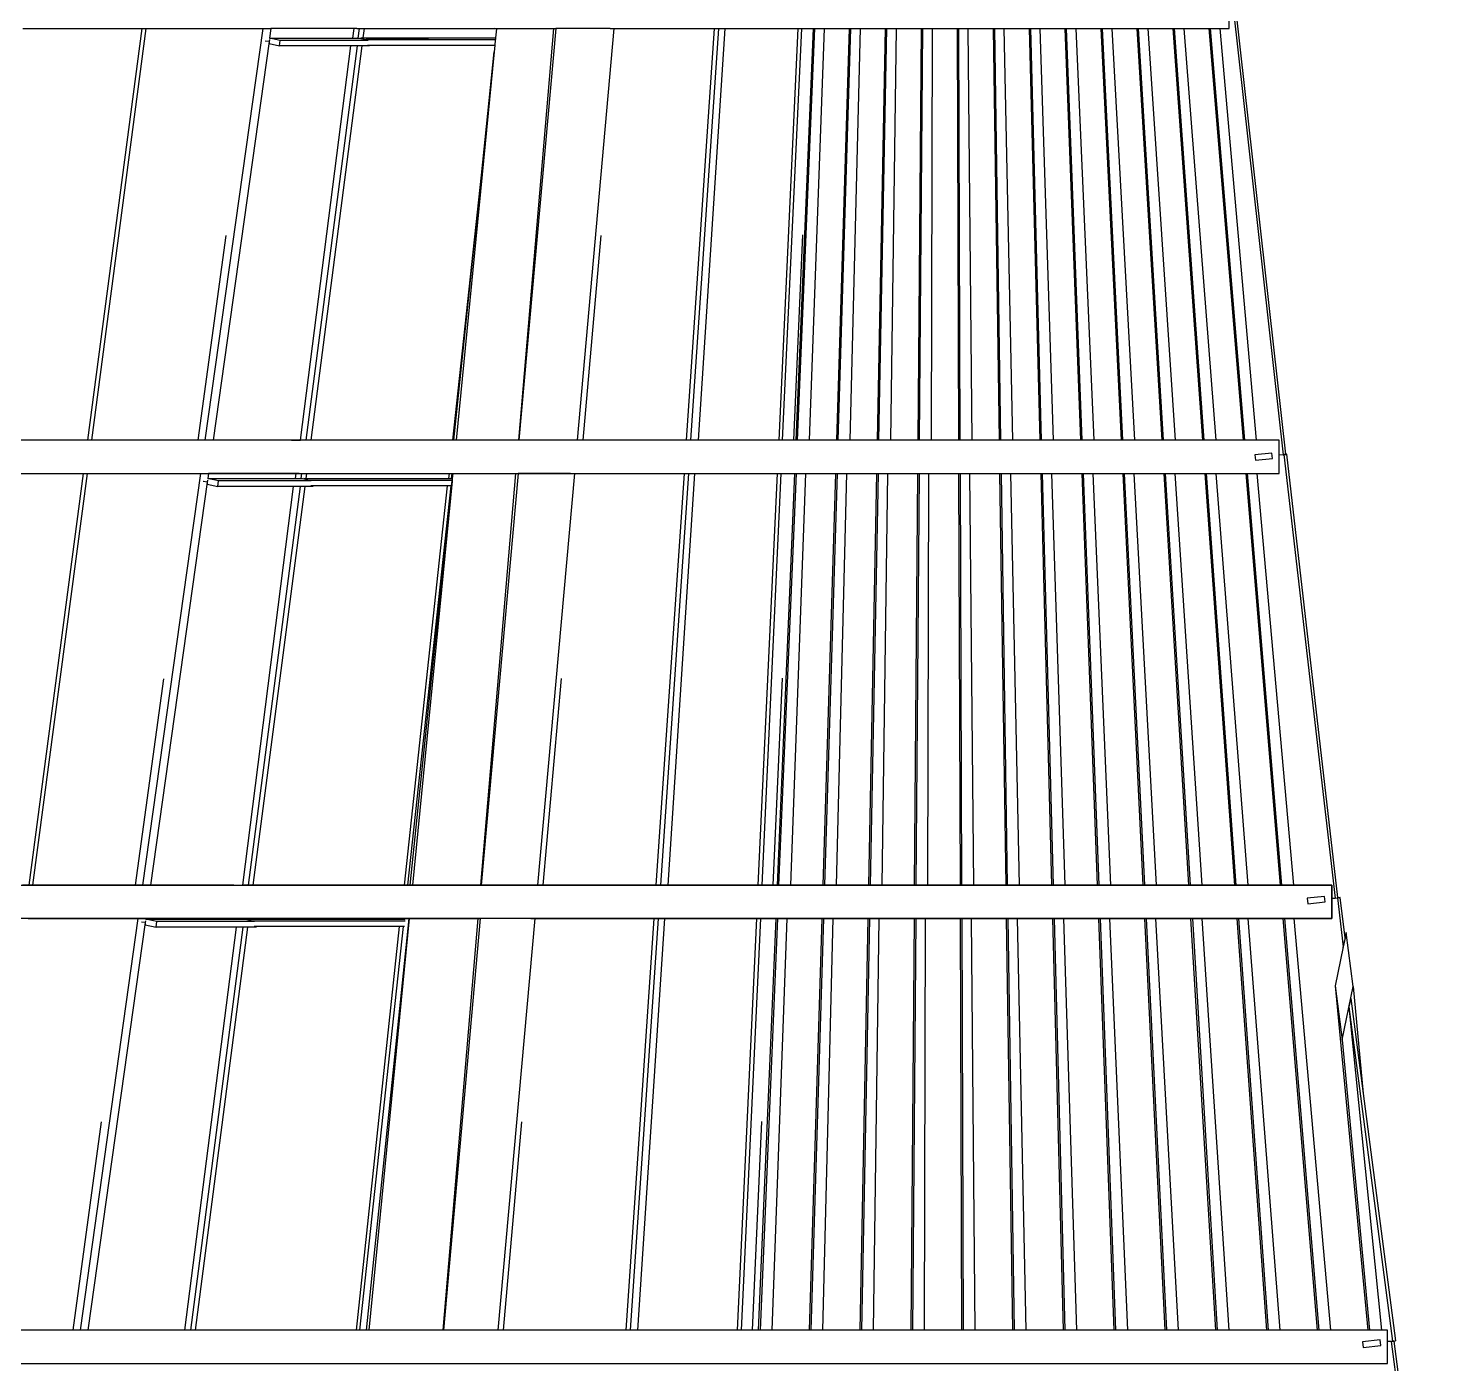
# Model space of a CAD drawing. Header units: millimetres. Extents: x 90964 to 877642, y 656808 to 1438307.
# Drawn here: x 854512 to 867325, y 1229727 to 1241727 of the extents above; entities that cross this region are included whole.
import ezdxf

# ---------------------------------------------------------------- set-up
doc = ezdxf.new("R2010")
doc.units = ezdxf.units.MM
doc.header["$LTSCALE"] = 300
doc.layers.add('ProfileEdges', color=7, linetype='Continuous')
doc.layers.add('SectionCutEdges', color=7, linetype='Continuous')

msp = doc.modelspace()

# ---------------------------------------------------------------- linework, layer by layer
at = {"color": 251}
for p, q in [((855531.9, 1241726.5), (855041.5, 1238026.5)), ((855567.8, 1241726.5), (855077.5, 1238026.5)), ((856099.5, 1238026.5), (856620.8, 1241726.5)), ((856774.5, 1241619.9), (856679.2, 1241640.3)), ((856692.2, 1241726.5), (856680.1, 1241640.4)), ((856680.1, 1241640.4), (856680.1, 1241640.3)), ((856680.1, 1241640.4), (857428.7, 1241640.4)), ((857428.7, 1241640.4), (857439.7, 1241726.5)), ((857428.7, 1241640.4), (857473.8, 1241640.4)), ((857485, 1241726.5), (857473.8, 1241640.4)), ((857473.8, 1241640.4), (857487.9, 1241640.4)), ((857487.9, 1241640.4), (857501.2, 1241637.5)), ((857501.3, 1241641.9), (857501.2, 1241637.5)), ((857501.2, 1241637.5), (857517.1, 1241634.1)), ((857501.3, 1241641.9), (857518.1, 1241641.9)), ((857518.1, 1241641.9), (857517.1, 1241634.1)), ((857517.1, 1241634.1), (857541.6, 1241628.9)), ((857529.1, 1241726.5), (857518.1, 1241641.9)), ((857518.1, 1241641.9), (858711.1, 1241641.9)), ((858698.7, 1241726), (858698.8, 1241726.5)), ((858719.1, 1241723.8), (858698.7, 1241726)), ((858711.1, 1241641.9), (858709.6, 1241627.3)), ((858719.1, 1241723.8), (858711.1, 1241641.9)), ((858719.4, 1241726.5), (858719.1, 1241723.8)), ((858919.8, 1238026.5), (859234.4, 1241726.5)), ((859254.6, 1241726.5), (858921.7, 1238026.5)), ((859776.5, 1241726.5), (859444.8, 1238026.5)), ((860677.9, 1241726.5), (860425.7, 1238026.5)), ((860716.4, 1241726.5), (860464.2, 1238026.5)), ((860773.1, 1241726.5), (860534.2, 1238026.5)), ((861260.3, 1238026.5), (861432.8, 1241726.5)), ((861461.4, 1241726.5), (861288.9, 1238026.5)), ((861568.4, 1241726.5), (861412.1, 1238026.5)), ((861580.6, 1241726.5), (861424.4, 1238026.5)), ((861666.3, 1241726.5), (861531.4, 1238026.5)), ((861891.7, 1241726.5), (861777.7, 1238026.5)), ((861903.9, 1241726.5), (861789.9, 1238026.5)), ((861989.6, 1241726.5), (861896.9, 1238026.5)), ((862215, 1241726.5), (862143.2, 1238026.5)), ((862227.3, 1241726.5), (862155.5, 1238026.5)), ((862312.8, 1241726.5), (862262.4, 1238026.5)), ((862538.3, 1241726.5), (862508.8, 1238026.5)), ((862550.6, 1241726.5), (862521, 1238026.5)), ((862636.1, 1241726.5), (862627.9, 1238026.5)), ((862861.6, 1241726.5), (862874.3, 1238026.5)), ((862873.9, 1241726.5), (862886.6, 1238026.5)), ((862959.4, 1241726.5), (862993.5, 1238026.5)), ((863184.9, 1241726.5), (863239.8, 1238026.5)), ((863197.2, 1241726.5), (863252.1, 1238026.5)), ((863282.7, 1241726.5), (863359, 1238026.5)), ((863508.2, 1241726.5), (863605.3, 1238026.5)), ((863520.4, 1241726.5), (863617.6, 1238026.5)), ((863606, 1241726.5), (863724.5, 1238026.5)), ((863831.4, 1241726.5), (863970.8, 1238026.5)), ((863843.7, 1241726.5), (863983.1, 1238026.5)), ((863929.4, 1241726.5), (864090.1, 1238026.5)), ((864154.7, 1241726.5), (864336.3, 1238026.5)), ((864167, 1241726.5), (864348.6, 1238026.5)), ((864252.7, 1241726.5), (864455.6, 1238026.5)), ((864477.9, 1241726.5), (864701.8, 1238026.5)), ((864490.2, 1241726.5), (864714.1, 1238026.5)), ((864576, 1241726.5), (864821.1, 1238026.5)), ((864801.2, 1241726.5), (865067.3, 1238026.5)), ((864813.5, 1241726.5), (865079.5, 1238026.5)), ((864899.3, 1241726.5), (865186.7, 1238026.5)), ((865124.4, 1241726.5), (865432.7, 1238026.5)), ((865136.7, 1241726.5), (865445, 1238026.5)), ((865222.7, 1241726.5), (865552.2, 1238026.5)), ((856676.2, 1241608.4), (856171.6, 1238026.5)), ((856639.9, 1241616.6), (856676.2, 1241612.7)), ((856676.2, 1241608.4), (856674.7, 1241590.8)), ((856674.7, 1241590.8), (856770.1, 1241570.4)), ((856677.3, 1241620.9), (856676.2, 1241612.8)), ((856676.2, 1241612.8), (856676.6, 1241612.7)), ((856676.6, 1241612.7), (856676.2, 1241612.8)), ((856676.2, 1241612.8), (856676.2, 1241612.8)), ((856676.2, 1241612.8), (856676.2, 1241612.7)), ((856676.6, 1241612.7), (856676.2, 1241608.4)), ((856677.3, 1241620.9), (856676.6, 1241612.7)), ((856678.2, 1241627), (856677.3, 1241620.9)), ((856770.1, 1241570.4), (856774.5, 1241619.9)), ((857410.2, 1241570.4), (856770.1, 1241570.4)), ((857564.8, 1241619.9), (856774.5, 1241619.9)), ((856957.8, 1238026.5), (857410.2, 1241570.4)), ((857466.7, 1241570.4), (857005.9, 1238026.5)), ((857510.1, 1241570.4), (857049.3, 1238026.5)), ((857466.7, 1241570.4), (857410.2, 1241570.4)), ((857510.1, 1241570.4), (857466.7, 1241570.4)), ((857578.9, 1241570.4), (857510.1, 1241570.4)), ((857539.6, 1241621.4), (857539.7, 1241624.3)), ((857562.9, 1241624.3), (857539.7, 1241624.3)), ((857541.6, 1241628.9), (858085.8, 1241628.1)), ((857541.6, 1241628.9), (857548.2, 1241627.5)), ((858085.8, 1241628.1), (857548.2, 1241627.5)), ((857548.2, 1241627.5), (857562.9, 1241624.3)), ((857579.3, 1241574.7), (857560.3, 1241574.7)), ((858709.4, 1241624.3), (857562.9, 1241624.3)), ((857579.3, 1241574.7), (857578.9, 1241570.4)), ((858704.5, 1241574.7), (857579.3, 1241574.7)), ((858108.4, 1241628.2), (858085.8, 1241628.1)), ((858108.4, 1241628.2), (858709.6, 1241627.3)), ((858698.9, 1241517.4), (858356.4, 1238026.5)), ((858583.9, 1240408.1), (858698.9, 1241517.4)), ((858704.5, 1241574.7), (858698.9, 1241517.4)), ((858709.4, 1241624.3), (858704.5, 1241574.7)), ((858709.6, 1241627.3), (858709.4, 1241624.3)), ((858328.3, 1238026.5), (858583.9, 1240408.1)), ((858337.2, 1238026.5), (858583.9, 1240408.1)), ((856037.7, 1238026.5), (856289.2, 1239864.5)), ((859658.3, 1239866.7), (859496.7, 1238026.5)), ((861471.9, 1239872.4), (861390, 1238026.5)), ((865756.2, 1237896), (865792.3, 1237895.7)), ((865817.7, 1237899.4), (865826.8, 1237899.5)), ((855004, 1237726.5), (854513.7, 1234026.5)), ((855038.8, 1237726.5), (854548.5, 1234026.5)), ((855538.8, 1234026.5), (856060, 1237726.5)), ((856120.8, 1237665.7), (856119.9, 1237659.9)), ((856220, 1237659.7), (856122, 1237680.3)), ((856129.3, 1237726.5), (856122.8, 1237680.3)), ((856122.8, 1237680.3), (856122.8, 1237680.3)), ((856122.8, 1237680.3), (856913.6, 1237680.3)), ((856913.6, 1237680.3), (856919.5, 1237726.5)), ((856913.6, 1237680.3), (856960.9, 1237680.3)), ((856966.9, 1237726.5), (856960.9, 1237680.3)), ((856960.9, 1237680.3), (856974.9, 1237680.3)), ((856974.9, 1237680.3), (856987.9, 1237677.6)), ((856988.1, 1237681.8), (856987.9, 1237677.6)), ((856987.9, 1237677.6), (857003.5, 1237674.3)), ((856988.1, 1237681.8), (857004.5, 1237681.8)), ((857003.6, 1237675.2), (856988.1, 1237681.8)), ((857003.6, 1237675.2), (857003.5, 1237674.3)), ((857003.5, 1237674.3), (857007.6, 1237673.4)), ((857007.6, 1237673.4), (857003.6, 1237675.2)), ((857010.3, 1237726.5), (857004.5, 1237681.8)), ((857004.5, 1237681.8), (858291.3, 1237681.8)), ((857030, 1237663.9), (857007.6, 1237673.4)), ((857029.9, 1237661.2), (857030, 1237663.9)), ((858320.6, 1237663.9), (857030, 1237663.9)), ((858291.3, 1237681.8), (858296.1, 1237726.5)), ((858291.3, 1237681.8), (858316.2, 1237681.8)), ((858316.2, 1237681.8), (858316.7, 1237681.5)), ((858316.7, 1237681.5), (858321.6, 1237726.5)), ((858316.7, 1237681.5), (858322.1, 1237679.3)), ((858320.6, 1237663.9), (858319.9, 1237657.2)), ((858322.1, 1237679.3), (858320.6, 1237663.9)), ((858326.7, 1237726.5), (858322.1, 1237679.3)), ((858580.3, 1234026.5), (858894.7, 1237726.5)), ((858914.5, 1237726.5), (858582.2, 1234026.5)), ((859420, 1237726.5), (859088.4, 1234026.5)), ((860406.2, 1237726.5), (860154, 1234026.5)), ((860445.4, 1237726.5), (860193.2, 1234026.5)), ((860501.2, 1237726.5), (860261.3, 1234026.5)), ((861073.9, 1234026.5), (861246.4, 1237726.5)), ((861277, 1237726.5), (861104.5, 1234026.5)), ((861399.3, 1237726.5), (861243.1, 1234026.5)), ((861413.1, 1237726.5), (861256.9, 1234026.5)), ((861498.1, 1237726.5), (861363, 1234026.5)), ((861768.3, 1237726.5), (861654.3, 1234026.5)), ((861782.1, 1237726.5), (861668.1, 1234026.5)), ((861867, 1237726.5), (861774.2, 1234026.5)), ((862137.3, 1237726.5), (862065.5, 1234026.5)), ((862151, 1237726.5), (862079.3, 1234026.5)), ((862236, 1237726.5), (862185.4, 1234026.5)), ((862506.2, 1237726.5), (862476.7, 1234026.5)), ((862520, 1237726.5), (862490.5, 1234026.5)), ((862604.9, 1237726.5), (862596.6, 1234026.5)), ((862875.2, 1237726.5), (862887.9, 1234026.5)), ((862889, 1237726.5), (862901.7, 1234026.5)), ((862973.9, 1237726.5), (863007.8, 1234026.5)), ((863244.1, 1237726.5), (863299.1, 1234026.5)), ((863257.9, 1237726.5), (863312.8, 1234026.5)), ((863342.9, 1237726.5), (863418.9, 1234026.5)), ((863613.1, 1237726.5), (863710.2, 1234026.5)), ((863626.8, 1237726.5), (863724, 1234026.5)), ((863711.8, 1237726.5), (863830.1, 1234026.5)), ((863982, 1237726.5), (864121.4, 1234026.5)), ((863995.8, 1237726.5), (864135.2, 1234026.5)), ((864080.8, 1237726.5), (864241.3, 1234026.5)), ((864350.9, 1237726.5), (864532.5, 1234026.5)), ((864364.7, 1237726.5), (864546.3, 1234026.5)), ((864449.8, 1237726.5), (864652.5, 1234026.5)), ((864719.8, 1237726.5), (864943.7, 1234026.5)), ((864733.6, 1237726.5), (864957.4, 1234026.5)), ((864818.7, 1237726.5), (865063.7, 1234026.5)), ((865088.7, 1237726.5), (865354.8, 1234026.5)), ((865102.5, 1237726.5), (865368.6, 1234026.5)), ((865187.7, 1237726.5), (865474.9, 1234026.5)), ((865457.6, 1237726.5), (865765.9, 1234026.5)), ((865471.4, 1237726.5), (865779.7, 1234026.5)), ((865556.7, 1237726.5), (865886.1, 1234026.5)), ((856119, 1237649.3), (855608.6, 1234026.5)), ((856083.6, 1237656.5), (856084.2, 1237656.4)), ((856084.2, 1237656.4), (856118.9, 1237652.8)), ((856119, 1237649.3), (856117.3, 1237630.8)), ((856117.3, 1237630.8), (856215.5, 1237610.2)), ((856119, 1237652.8), (856118.9, 1237652.8)), ((856119.9, 1237659.9), (856119, 1237652.9)), ((856119, 1237652.9), (856119.3, 1237652.8)), ((856119, 1237652.9), (856119, 1237652.8)), ((856119.3, 1237652.8), (856119, 1237652.8)), ((856119.3, 1237652.8), (856119, 1237649.3)), ((856119.9, 1237659.9), (856119.3, 1237652.8)), ((856215.5, 1237610.2), (856220, 1237659.7)), ((856895.4, 1237610.2), (856215.5, 1237610.2)), ((857054.9, 1237659.7), (856220, 1237659.7)), ((856437.6, 1234026.5), (856895.4, 1237610.2)), ((856953.4, 1237610.2), (856487.5, 1234026.5)), ((856996.3, 1237610.2), (856530.3, 1234026.5)), ((856953.4, 1237610.2), (856895.4, 1237610.2)), ((856996.3, 1237610.2), (856953.4, 1237610.2)), ((857068.5, 1237610.2), (856996.3, 1237610.2)), ((857068.9, 1237614.3), (857050.3, 1237614.3)), ((857068.9, 1237614.3), (857068.5, 1237610.2)), ((858279, 1237614.3), (857068.9, 1237614.3)), ((857894, 1234026.5), (858279, 1237614.3)), ((857922, 1234026.5), (858311.4, 1237614.3)), ((857944.6, 1234026.5), (858315.5, 1237614.3)), ((858319.9, 1237657.2), (857963.6, 1234026.5)), ((858311.4, 1237614.3), (858279, 1237614.3)), ((858315.5, 1237614.3), (858311.4, 1237614.3)), ((858315.5, 1237614.3), (858319.9, 1237657.2)), ((855475, 1234026.5), (855728.7, 1235882.1)), ((859301.3, 1235883.3), (859137.8, 1234026.5)), ((861287.5, 1235886.9), (861204.8, 1234026.5)), ((866230.9, 1233910), (866259.8, 1233909.8)), ((866285.3, 1233914.9), (866307.6, 1233915.1)), ((854978, 1230026.5), (855499.3, 1233726.5)), ((855561.6, 1233690), (855045.5, 1230026.5)), ((855527.2, 1233696.4), (855527.7, 1233696.4)), ((855527.7, 1233696.4), (855561.6, 1233692.9)), ((855561.6, 1233690), (855559.8, 1233670.8)), ((855562.5, 1233699.1), (855561.6, 1233693)), ((855561.6, 1233693), (855561.9, 1233692.9)), ((855561.6, 1233693), (855561.6, 1233692.9)), ((855561.9, 1233692.9), (855561.6, 1233692.9)), ((855561.6, 1233692.9), (855561.6, 1233692.9)), ((855561.9, 1233692.9), (855561.6, 1233690)), ((855562.5, 1233699.1), (855561.9, 1233692.9)), ((855563.3, 1233704.7), (855562.5, 1233699.1)), ((855665, 1233699.5), (855564.6, 1233720.3)), ((855566.3, 1233726.5), (855565.5, 1233720.3)), ((855565.5, 1233720.3), (856398.4, 1233720.3)), ((855660.3, 1233650), (855665, 1233699.5)), ((856544.3, 1233699.5), (855665, 1233699.5)), ((856398.4, 1233720.3), (856399.2, 1233726.5)), ((856398.4, 1233720.3), (856447.6, 1233720.3)), ((856448.5, 1233726.5), (856447.6, 1233720.3)), ((856447.6, 1233720.3), (856461.6, 1233720.3)), ((856461.6, 1233720.3), (856474.5, 1233717.6)), ((856474.6, 1233721.7), (856474.5, 1233717.6)), ((856474.5, 1233717.6), (856489.8, 1233714.5)), ((856474.6, 1233721.7), (856490.7, 1233721.7)), ((856489.9, 1233715.6), (856474.6, 1233721.7)), ((856489.9, 1233715.6), (856489.8, 1233714.5)), ((856489.8, 1233714.5), (856495.5, 1233713.3)), ((856495.5, 1233713.3), (856489.9, 1233715.6)), ((856491.3, 1233726.5), (856490.7, 1233721.7)), ((856490.7, 1233721.7), (857861.3, 1233721.7)), ((856519.6, 1233703.6), (856495.5, 1233713.3)), ((856519.6, 1233701), (856519.6, 1233703.6)), ((857898.5, 1233703.6), (856519.6, 1233703.6)), ((857551.9, 1230026.5), (857933.7, 1233726.5)), ((857934, 1233726.5), (857570.9, 1230026.5)), ((857861.3, 1233721.7), (857861.8, 1233726.5)), ((857861.3, 1233721.7), (857888.3, 1233721.7)), ((857888.3, 1233721.7), (857888.9, 1233721.5)), ((857888.9, 1233721.5), (857889.4, 1233726.5)), ((857888.9, 1233721.5), (857896, 1233718.6)), ((857896, 1233718.6), (857896.8, 1233718.3)), ((858240.7, 1230026.5), (858555.1, 1233726.5)), ((858574.5, 1233726.5), (858242.7, 1230026.5)), ((859063.3, 1233726.5), (858731.6, 1230026.5)), ((860134.4, 1233726.5), (859882.2, 1230026.5)), ((860174.2, 1233726.5), (859922, 1230026.5)), ((860229.2, 1233726.5), (859988.3, 1230026.5)), ((860887.6, 1230026.5), (861060, 1233726.5)), ((861092.7, 1233726.5), (860920.2, 1230026.5)), ((861230.3, 1233726.5), (861074.1, 1230026.5)), ((861245.6, 1233726.5), (861089.4, 1230026.5)), ((861329.9, 1233726.5), (861194.7, 1230026.5)), ((861645, 1233726.5), (861531, 1230026.5)), ((861660.3, 1233726.5), (861546.3, 1230026.5)), ((861744.5, 1233726.5), (861651.5, 1230026.5)), ((862059.6, 1233726.5), (861987.8, 1230026.5)), ((862074.9, 1233726.5), (862003.1, 1230026.5)), ((862159.1, 1233726.5), (862108.3, 1230026.5)), ((862474.2, 1233726.5), (862444.7, 1230026.5)), ((862489.5, 1233726.5), (862460, 1230026.5)), ((862573.7, 1233726.5), (862565.2, 1230026.5)), ((862888.8, 1233726.5), (862901.5, 1230026.5)), ((862904.1, 1233726.5), (862916.8, 1230026.5)), ((862988.3, 1233726.5), (863022, 1230026.5)), ((863303.4, 1233726.5), (863358.4, 1230026.5)), ((863318.7, 1233726.5), (863373.7, 1230026.5)), ((863403, 1233726.5), (863478.8, 1230026.5)), ((863718, 1233726.5), (863815.2, 1230026.5)), ((863733.3, 1233726.5), (863830.5, 1230026.5)), ((863817.6, 1233726.5), (863935.7, 1230026.5)), ((864132.6, 1233726.5), (864272, 1230026.5)), ((864147.9, 1233726.5), (864287.3, 1230026.5)), ((864232.2, 1233726.5), (864392.5, 1230026.5)), ((864547.2, 1233726.5), (864728.8, 1230026.5)), ((864562.5, 1233726.5), (864744.1, 1230026.5)), ((864646.8, 1233726.5), (864849.4, 1230026.5)), ((864961.7, 1233726.5), (865185.6, 1230026.5)), ((864977, 1233726.5), (865200.9, 1230026.5)), ((865061.5, 1233726.5), (865306.3, 1230026.5)), ((865376.3, 1233726.5), (865642.4, 1230026.5)), ((865391.6, 1233726.5), (865657.7, 1230026.5)), ((865476.1, 1233726.5), (865763.1, 1230026.5)), ((865790.8, 1233726.5), (866099.2, 1230026.5)), ((865806.1, 1233726.5), (866114.4, 1230026.5)), ((865890.8, 1233726.5), (866219.9, 1230026.5)), ((855559.8, 1233670.8), (855660.3, 1233650)), ((856380.7, 1233650), (855660.3, 1233650)), ((855917.4, 1230026.5), (856380.7, 1233650)), ((856440, 1233650), (855968.8, 1230026.5)), ((856482.3, 1233650), (856011.2, 1230026.5)), ((856440, 1233650), (856380.7, 1233650)), ((856482.3, 1233650), (856440, 1233650)), ((856557.5, 1233650), (856482.3, 1233650)), ((856557.8, 1233653.9), (856539.6, 1233653.9)), ((856557.8, 1233653.9), (856557.5, 1233650)), ((857849, 1233653.9), (856557.8, 1233653.9)), ((857459.7, 1230026.5), (857849, 1233653.9)), ((857489.6, 1230026.5), (857883.3, 1233653.9)), ((857883.3, 1233653.9), (857849, 1233653.9)), ((857889.3, 1233653.9), (857883.3, 1233653.9)), ((857893.4, 1233653.9), (857889.3, 1233653.9)), ((866262.6, 1233122.1), (866555.9, 1230026.5)), ((866422, 1233116.7), (866513.1, 1232154.4)), ((866385.1, 1232932.1), (866676.8, 1230026.5)), ((866323.9, 1232636.7), (866571.2, 1230026.5)), ((854912.4, 1230026.5), (855168.2, 1231899.5)), ((858944.1, 1231898.8), (858779, 1230026.5)), ((861103, 1231901.6), (861019.7, 1230026.5)), ((866732.4, 1229927.2), (866777.5, 1229926.9)), ((866764.6, 1229925.4), (866732.4, 1229925.2))]:
    msp.add_line(p, q, dxfattribs=at)
at = {"layer": 'ProfileEdges'}
for points in [[(865756.2, 1238026.5), (846388.1, 1238026.5), (846388.1, 1237726.5), (865756.2, 1237726.5)], [(846388.1, 1234026.5), (866230.9, 1234026.5), (866230.9, 1233726.5), (846388.1, 1233726.5)], [(866732.4, 1230026.5), (846388.1, 1230026.5), (846388.1, 1229726.5), (866732.4, 1229726.5)]]:
    msp.add_lwpolyline(points, close=True, dxfattribs=at)
at = {"layer": 'SectionCutEdges', "color": 251}
for p, q in [((865307.5, 1241726.5), (865307.5, 1241880.9)), ((865346.6, 1241881.2), (865792.3, 1237895.7)), ((865817.7, 1237899.4), (865372.1, 1241883.8)), ((854459.5, 1241726.5), (855453.6, 1241726.5)), ((855453.6, 1241726.5), (855502.2, 1241726.5)), ((855502.2, 1241726.5), (855531.9, 1241726.5)), ((855531.9, 1241726.5), (855567.8, 1241726.5)), ((855567.8, 1241726.5), (856543.9, 1241726.5)), ((856543.9, 1241726.5), (856593.9, 1241726.5)), ((856593.9, 1241726.5), (856620.8, 1241726.5)), ((856620.8, 1241726.5), (856655.4, 1241726.5)), ((856655.4, 1241726.5), (856692.2, 1241726.5)), ((857439.7, 1241726.5), (856692.2, 1241726.5)), ((857465.5, 1241726.5), (857439.7, 1241726.5)), ((857465.5, 1241726.5), (857485, 1241726.5)), ((857485, 1241726.5), (857529.1, 1241726.5)), ((857529.1, 1241726.5), (857802.9, 1241726.5)), ((857802.9, 1241726.5), (858539.3, 1241726.5)), ((858539.3, 1241726.5), (858698.8, 1241726.5)), ((858698.8, 1241726.5), (858719.4, 1241726.5)), ((858719.4, 1241726.5), (858749.9, 1241726.5)), ((858749.9, 1241726.5), (859234.4, 1241726.5)), ((859234.4, 1241726.5), (859235, 1241726.5)), ((859235, 1241726.5), (859254.6, 1241726.5)), ((859741.3, 1241726.5), (859254.6, 1241726.5)), ((859741.3, 1241726.5), (859769.9, 1241726.5)), ((859769.9, 1241726.5), (859776.5, 1241726.5)), ((859776.5, 1241726.5), (859810.3, 1241726.5)), ((859810.3, 1241726.5), (859821.7, 1241726.5)), ((859821.7, 1241726.5), (859988.4, 1241726.5)), ((859988.4, 1241726.5), (860538.6, 1241726.5)), ((860538.6, 1241726.5), (860677.9, 1241726.5)), ((860677.9, 1241726.5), (860716.4, 1241726.5)), ((860716.4, 1241726.5), (860760.1, 1241726.5)), ((860760.1, 1241726.5), (860773.1, 1241726.5)), ((860773.1, 1241726.5), (860826.3, 1241726.5)), ((860826.3, 1241726.5), (861432.8, 1241726.5)), ((861432.8, 1241726.5), (861453.3, 1241726.5)), ((861453.3, 1241726.5), (861461.4, 1241726.5)), ((861461.4, 1241726.5), (861543.2, 1241726.5)), ((861543.2, 1241726.5), (861554.2, 1241726.5)), ((861554.2, 1241726.5), (861568.4, 1241726.5)), ((861568.4, 1241726.5), (861580.6, 1241726.5)), ((861580.6, 1241726.5), (861660.8, 1241726.5)), ((861660.8, 1241726.5), (861666.3, 1241726.5)), ((861666.3, 1241726.5), (861891.7, 1241726.5)), ((861891.7, 1241726.5), (861903.9, 1241726.5)), ((861903.9, 1241726.5), (861980.7, 1241726.5)), ((861980.7, 1241726.5), (861989.6, 1241726.5)), ((861989.6, 1241726.5), (862215, 1241726.5)), ((862215, 1241726.5), (862227.3, 1241726.5)), ((862227.3, 1241726.5), (862300.5, 1241726.5)), ((862300.5, 1241726.5), (862312.8, 1241726.5)), ((862312.8, 1241726.5), (862538.3, 1241726.5)), ((862538.3, 1241726.5), (862550.6, 1241726.5)), ((862550.6, 1241726.5), (862620.4, 1241726.5)), ((862620.4, 1241726.5), (862636.1, 1241726.5)), ((862636.1, 1241726.5), (862861.6, 1241726.5)), ((862861.6, 1241726.5), (862873.9, 1241726.5)), ((862873.9, 1241726.5), (862940.2, 1241726.5)), ((862940.2, 1241726.5), (862959.4, 1241726.5)), ((862959.4, 1241726.5), (863184.9, 1241726.5)), ((863184.9, 1241726.5), (863197.2, 1241726.5)), ((863197.2, 1241726.5), (863260.1, 1241726.5)), ((863260.1, 1241726.5), (863282.7, 1241726.5)), ((863282.7, 1241726.5), (863508.2, 1241726.5)), ((863508.2, 1241726.5), (863520.4, 1241726.5)), ((863520.4, 1241726.5), (863580, 1241726.5)), ((863580, 1241726.5), (863606, 1241726.5)), ((863606, 1241726.5), (863831.4, 1241726.5)), ((863831.4, 1241726.5), (863843.7, 1241726.5)), ((863843.7, 1241726.5), (863899.8, 1241726.5)), ((863899.8, 1241726.5), (863929.4, 1241726.5)), ((863929.4, 1241726.5), (864154.7, 1241726.5)), ((864154.7, 1241726.5), (864167, 1241726.5)), ((864167, 1241726.5), (864219.7, 1241726.5)), ((864219.7, 1241726.5), (864252.7, 1241726.5)), ((864252.7, 1241726.5), (864477.9, 1241726.5)), ((864477.9, 1241726.5), (864490.2, 1241726.5)), ((864490.2, 1241726.5), (864539.6, 1241726.5)), ((864539.6, 1241726.5), (864576, 1241726.5)), ((864576, 1241726.5), (864801.2, 1241726.5)), ((864801.2, 1241726.5), (864813.5, 1241726.5)), ((864813.5, 1241726.5), (864859.4, 1241726.5)), ((864859.4, 1241726.5), (864899.3, 1241726.5)), ((864899.3, 1241726.5), (865124.4, 1241726.5)), ((865124.4, 1241726.5), (865136.7, 1241726.5)), ((865136.7, 1241726.5), (865179.3, 1241726.5)), ((865179.3, 1241726.5), (865222.7, 1241726.5)), ((865222.7, 1241726.5), (865307.5, 1241726.5)), ((854978.6, 1238026.5), (854000.1, 1238026.5)), ((854988.5, 1238026.5), (854978.6, 1238026.5)), ((855041.5, 1238026.5), (854988.5, 1238026.5)), ((855077.5, 1238026.5), (855041.5, 1238026.5)), ((856037.7, 1238026.5), (855077.5, 1238026.5)), ((856047.7, 1238026.5), (856037.7, 1238026.5)), ((856099.5, 1238026.5), (856047.7, 1238026.5)), ((856171.6, 1238026.5), (856099.5, 1238026.5)), ((856222.6, 1238026.5), (856171.6, 1238026.5)), ((856875.1, 1238026.5), (856222.6, 1238026.5)), ((856875.1, 1238026.5), (856957.8, 1238026.5)), ((856968.6, 1238026.5), (856957.8, 1238026.5)), ((857005.9, 1238026.5), (856968.6, 1238026.5)), ((857049.3, 1238026.5), (857005.9, 1238026.5)), ((857141.4, 1238026.5), (857049.3, 1238026.5)), ((858276.4, 1238026.5), (857141.4, 1238026.5)), ((858328.3, 1238026.5), (858276.4, 1238026.5)), ((858330.9, 1238026.5), (858328.3, 1238026.5)), ((858337.2, 1238026.5), (858330.9, 1238026.5)), ((858356.4, 1238026.5), (858337.2, 1238026.5)), ((858919.8, 1238026.5), (858356.4, 1238026.5)), ((858920.8, 1238026.5), (858919.8, 1238026.5)), ((858921.7, 1238026.5), (858920.8, 1238026.5)), ((859427.2, 1238026.5), (858921.7, 1238026.5)), ((859444.8, 1238026.5), (859427.2, 1238026.5)), ((859485, 1238026.5), (859444.8, 1238026.5)), ((859496.7, 1238026.5), (859485, 1238026.5)), ((859636.9, 1238026.5), (859496.7, 1238026.5)), ((860391.3, 1238026.5), (859636.9, 1238026.5)), ((860425.7, 1238026.5), (860391.3, 1238026.5)), ((860464.2, 1238026.5), (860425.7, 1238026.5)), ((860509.5, 1238026.5), (860464.2, 1238026.5)), ((860534.2, 1238026.5), (860509.5, 1238026.5)), ((860618.3, 1238026.5), (860534.2, 1238026.5)), ((861260.3, 1238026.5), (860618.3, 1238026.5)), ((861280.8, 1238026.5), (861260.3, 1238026.5)), ((861288.9, 1238026.5), (861280.8, 1238026.5)), ((861362.7, 1238026.5), (861288.9, 1238026.5)), ((861390, 1238026.5), (861362.7, 1238026.5)), ((861412.1, 1238026.5), (861390, 1238026.5)), ((861424.4, 1238026.5), (861412.1, 1238026.5)), ((861497.1, 1238026.5), (861424.4, 1238026.5)), ((861531.4, 1238026.5), (861497.1, 1238026.5)), ((861777.7, 1238026.5), (861531.4, 1238026.5)), ((861789.9, 1238026.5), (861777.7, 1238026.5)), ((861862.7, 1238026.5), (861789.9, 1238026.5)), ((861896.9, 1238026.5), (861862.7, 1238026.5)), ((862143.2, 1238026.5), (861896.9, 1238026.5)), ((862155.5, 1238026.5), (862143.2, 1238026.5)), ((862228.2, 1238026.5), (862155.5, 1238026.5)), ((862262.4, 1238026.5), (862228.2, 1238026.5)), ((862508.8, 1238026.5), (862262.4, 1238026.5)), ((862521, 1238026.5), (862508.8, 1238026.5)), ((862593.7, 1238026.5), (862521, 1238026.5)), ((862627.9, 1238026.5), (862593.7, 1238026.5)), ((862874.3, 1238026.5), (862627.9, 1238026.5)), ((862886.6, 1238026.5), (862874.3, 1238026.5)), ((862959.2, 1238026.5), (862886.6, 1238026.5)), ((862993.5, 1238026.5), (862959.2, 1238026.5)), ((863239.8, 1238026.5), (862993.5, 1238026.5)), ((863252.1, 1238026.5), (863239.8, 1238026.5)), ((863324.8, 1238026.5), (863252.1, 1238026.5)), ((863359, 1238026.5), (863324.8, 1238026.5)), ((863605.3, 1238026.5), (863359, 1238026.5)), ((863617.6, 1238026.5), (863605.3, 1238026.5)), ((863690.3, 1238026.5), (863617.6, 1238026.5)), ((863724.5, 1238026.5), (863690.3, 1238026.5)), ((863970.8, 1238026.5), (863724.5, 1238026.5)), ((863983.1, 1238026.5), (863970.8, 1238026.5)), ((864055.8, 1238026.5), (863983.1, 1238026.5)), ((864090.1, 1238026.5), (864055.8, 1238026.5)), ((864336.3, 1238026.5), (864090.1, 1238026.5)), ((864348.6, 1238026.5), (864336.3, 1238026.5)), ((864421.4, 1238026.5), (864348.6, 1238026.5)), ((864455.6, 1238026.5), (864421.4, 1238026.5)), ((864701.8, 1238026.5), (864455.6, 1238026.5)), ((864714.1, 1238026.5), (864701.8, 1238026.5)), ((864786.9, 1238026.5), (864714.1, 1238026.5)), ((864821.1, 1238026.5), (864786.9, 1238026.5)), ((865067.3, 1238026.5), (864821.1, 1238026.5)), ((865079.5, 1238026.5), (865067.3, 1238026.5)), ((865152.4, 1238026.5), (865079.5, 1238026.5)), ((865186.7, 1238026.5), (865152.4, 1238026.5)), ((865432.7, 1238026.5), (865186.7, 1238026.5)), ((865445, 1238026.5), (865432.7, 1238026.5)), ((865517.9, 1238026.5), (865445, 1238026.5)), ((865552.2, 1238026.5), (865517.9, 1238026.5)), ((865756.2, 1238026.5), (865552.2, 1238026.5)), ((865756.2, 1237896), (865756.2, 1238026.5)), ((865691.9, 1237910.6), (865538.1, 1237895.1)), ((865538.1, 1237895.1), (865543.4, 1237845.3)), ((865543.4, 1237845.3), (865697.3, 1237860.9)), ((865697.3, 1237860.9), (865691.9, 1237910.6)), ((865756.2, 1237726.5), (865756.2, 1237896)), ((865792.3, 1237895.7), (865801, 1237896.6)), ((865817.8, 1237898.5), (865801, 1237896.7)), ((865801, 1237896.6), (865817.9, 1237898.4)), ((865801, 1237896.7), (865801, 1237896.6)), ((865801, 1237896.6), (866259.8, 1233909.8)), ((865817.8, 1237898.5), (865817.7, 1237899.4)), ((865826.8, 1237899.5), (865817.8, 1237898.5)), ((865817.9, 1237898.4), (865817.8, 1237898.5)), ((866285.3, 1233914.9), (865826.8, 1237899.5)), ((853963.9, 1237726.5), (854923.3, 1237726.5)), ((854923.3, 1237726.5), (854973.9, 1237726.5)), ((854973.9, 1237726.5), (855004, 1237726.5)), ((855004, 1237726.5), (855038.8, 1237726.5)), ((855038.8, 1237726.5), (855980.8, 1237726.5)), ((855980.8, 1237726.5), (856032.8, 1237726.5)), ((856032.8, 1237726.5), (856060, 1237726.5)), ((856060, 1237726.5), (856093.5, 1237726.5)), ((856093.5, 1237726.5), (856129.3, 1237726.5)), ((856919.5, 1237726.5), (856129.3, 1237726.5)), ((856947, 1237726.5), (856919.5, 1237726.5)), ((856947, 1237726.5), (856966.9, 1237726.5)), ((856966.9, 1237726.5), (857010.3, 1237726.5)), ((857010.3, 1237726.5), (857267.3, 1237726.5)), ((857267.3, 1237726.5), (858101, 1237726.5)), ((858101, 1237726.5), (858296.1, 1237726.5)), ((858296.1, 1237726.5), (858305.6, 1237726.5)), ((858305.6, 1237726.5), (858321.6, 1237726.5)), ((858321.6, 1237726.5), (858326.7, 1237726.5)), ((858326.7, 1237726.5), (858357, 1237726.5)), ((858357, 1237726.5), (858894.7, 1237726.5)), ((858894.7, 1237726.5), (858895.3, 1237726.5)), ((858895.3, 1237726.5), (858914.5, 1237726.5)), ((859385.3, 1237726.5), (858914.5, 1237726.5)), ((859385.3, 1237726.5), (859413.5, 1237726.5)), ((859413.5, 1237726.5), (859420, 1237726.5)), ((859420, 1237726.5), (859452.1, 1237726.5)), ((859452.1, 1237726.5), (859463.6, 1237726.5)), ((859463.6, 1237726.5), (859638.9, 1237726.5)), ((859638.9, 1237726.5), (860259.3, 1237726.5)), ((860259.3, 1237726.5), (860406.2, 1237726.5)), ((860406.2, 1237726.5), (860445.4, 1237726.5)), ((860445.4, 1237726.5), (860487.3, 1237726.5)), ((860487.3, 1237726.5), (860501.2, 1237726.5)), ((860501.2, 1237726.5), (860560.6, 1237726.5)), ((860560.6, 1237726.5), (861246.4, 1237726.5)), ((861246.4, 1237726.5), (861267.8, 1237726.5)), ((861267.8, 1237726.5), (861277, 1237726.5)), ((861277, 1237726.5), (861357.5, 1237726.5)), ((861357.5, 1237726.5), (861369.2, 1237726.5)), ((861369.2, 1237726.5), (861399.3, 1237726.5)), ((861399.3, 1237726.5), (861413.1, 1237726.5)), ((861413.1, 1237726.5), (861492, 1237726.5)), ((861492, 1237726.5), (861498.1, 1237726.5)), ((861498.1, 1237726.5), (861768.3, 1237726.5)), ((861768.3, 1237726.5), (861782.1, 1237726.5)), ((861782.1, 1237726.5), (861857.5, 1237726.5)), ((861857.5, 1237726.5), (861867, 1237726.5)), ((861867, 1237726.5), (862137.3, 1237726.5)), ((862137.3, 1237726.5), (862151, 1237726.5)), ((862151, 1237726.5), (862223, 1237726.5)), ((862223, 1237726.5), (862236, 1237726.5)), ((862236, 1237726.5), (862506.2, 1237726.5)), ((862506.2, 1237726.5), (862520, 1237726.5)), ((862520, 1237726.5), (862588.6, 1237726.5)), ((862588.6, 1237726.5), (862604.9, 1237726.5)), ((862604.9, 1237726.5), (862875.2, 1237726.5)), ((862875.2, 1237726.5), (862889, 1237726.5)), ((862889, 1237726.5), (862954.1, 1237726.5)), ((862954.1, 1237726.5), (862973.9, 1237726.5)), ((862973.9, 1237726.5), (863244.1, 1237726.5)), ((863244.1, 1237726.5), (863257.9, 1237726.5)), ((863257.9, 1237726.5), (863319.7, 1237726.5)), ((863319.7, 1237726.5), (863342.9, 1237726.5)), ((863342.9, 1237726.5), (863613.1, 1237726.5)), ((863613.1, 1237726.5), (863626.8, 1237726.5)), ((863626.8, 1237726.5), (863685.2, 1237726.5)), ((863685.2, 1237726.5), (863711.8, 1237726.5)), ((863711.8, 1237726.5), (863982, 1237726.5)), ((863982, 1237726.5), (863995.8, 1237726.5)), ((863995.8, 1237726.5), (864050.8, 1237726.5)), ((864050.8, 1237726.5), (864080.8, 1237726.5)), ((864080.8, 1237726.5), (864350.9, 1237726.5)), ((864350.9, 1237726.5), (864364.7, 1237726.5)), ((864364.7, 1237726.5), (864416.3, 1237726.5)), ((864416.3, 1237726.5), (864449.8, 1237726.5)), ((864449.8, 1237726.5), (864719.8, 1237726.5)), ((864719.8, 1237726.5), (864733.6, 1237726.5)), ((864733.6, 1237726.5), (864781.9, 1237726.5)), ((864781.9, 1237726.5), (864818.7, 1237726.5)), ((864818.7, 1237726.5), (865088.7, 1237726.5)), ((865088.7, 1237726.5), (865102.5, 1237726.5)), ((865102.5, 1237726.5), (865147.4, 1237726.5)), ((865147.4, 1237726.5), (865187.7, 1237726.5)), ((865187.7, 1237726.5), (865457.6, 1237726.5)), ((865457.6, 1237726.5), (865471.4, 1237726.5)), ((865471.4, 1237726.5), (865513, 1237726.5)), ((865513, 1237726.5), (865556.7, 1237726.5)), ((865556.7, 1237726.5), (865756.2, 1237726.5)), ((854513.7, 1234026.5), (854458.9, 1234026.5)), ((854548.5, 1234026.5), (854513.7, 1234026.5)), ((855475, 1234026.5), (854548.5, 1234026.5)), ((855485.3, 1234026.5), (855475, 1234026.5)), ((855538.8, 1234026.5), (855485.3, 1234026.5)), ((855572.8, 1234026.5), (855538.8, 1234026.5)), ((855608.6, 1234026.5), (855572.8, 1234026.5)), ((855655.3, 1234026.5), (855608.6, 1234026.5)), ((856358.1, 1234026.5), (855655.3, 1234026.5)), ((856358.1, 1234026.5), (856437.6, 1234026.5)), ((856449, 1234026.5), (856437.6, 1234026.5)), ((856487.5, 1234026.5), (856449, 1234026.5)), ((856530.3, 1234026.5), (856487.5, 1234026.5)), ((856620.1, 1234026.5), (856530.3, 1234026.5)), ((857841.3, 1234026.5), (856620.1, 1234026.5)), ((857894, 1234026.5), (857841.3, 1234026.5)), ((857896.8, 1234026.5), (857894, 1234026.5)), ((857922, 1234026.5), (857896.8, 1234026.5)), ((857944.6, 1234026.5), (857922, 1234026.5)), ((857963.6, 1234026.5), (857944.6, 1234026.5)), ((858580.3, 1234026.5), (857963.6, 1234026.5)), ((858581.1, 1234026.5), (858580.3, 1234026.5)), ((858582.2, 1234026.5), (858581.1, 1234026.5)), ((859070.6, 1234026.5), (858582.2, 1234026.5)), ((859088.4, 1234026.5), (859070.6, 1234026.5)), ((859126.8, 1234026.5), (859088.4, 1234026.5)), ((859137.8, 1234026.5), (859126.8, 1234026.5)), ((859279.3, 1234026.5), (859137.8, 1234026.5)), ((860118.1, 1234026.5), (859279.3, 1234026.5)), ((860154, 1234026.5), (860118.1, 1234026.5)), ((860193.2, 1234026.5), (860154, 1234026.5)), ((860237.2, 1234026.5), (860193.2, 1234026.5)), ((860261.3, 1234026.5), (860237.2, 1234026.5)), ((860348, 1234026.5), (860261.3, 1234026.5)), ((861073.9, 1234026.5), (860348, 1234026.5)), ((861095.3, 1234026.5), (861073.9, 1234026.5)), ((861104.5, 1234026.5), (861095.3, 1234026.5)), ((861177.7, 1234026.5), (861104.5, 1234026.5)), ((861204.8, 1234026.5), (861177.7, 1234026.5)), ((861243.1, 1234026.5), (861204.8, 1234026.5)), ((861256.9, 1234026.5), (861243.1, 1234026.5)), ((861329, 1234026.5), (861256.9, 1234026.5)), ((861363, 1234026.5), (861329, 1234026.5)), ((861654.3, 1234026.5), (861363, 1234026.5)), ((861668.1, 1234026.5), (861654.3, 1234026.5)), ((861740.2, 1234026.5), (861668.1, 1234026.5)), ((861774.2, 1234026.5), (861740.2, 1234026.5)), ((862065.5, 1234026.5), (861774.2, 1234026.5)), ((862079.3, 1234026.5), (862065.5, 1234026.5)), ((862151.4, 1234026.5), (862079.3, 1234026.5)), ((862185.4, 1234026.5), (862151.4, 1234026.5)), ((862476.7, 1234026.5), (862185.4, 1234026.5)), ((862490.5, 1234026.5), (862476.7, 1234026.5)), ((862562.5, 1234026.5), (862490.5, 1234026.5)), ((862596.6, 1234026.5), (862562.5, 1234026.5)), ((862887.9, 1234026.5), (862596.6, 1234026.5)), ((862901.7, 1234026.5), (862887.9, 1234026.5)), ((862973.7, 1234026.5), (862901.7, 1234026.5)), ((863007.8, 1234026.5), (862973.7, 1234026.5)), ((863299.1, 1234026.5), (863007.8, 1234026.5)), ((863312.8, 1234026.5), (863299.1, 1234026.5)), ((863384.9, 1234026.5), (863312.8, 1234026.5)), ((863418.9, 1234026.5), (863384.9, 1234026.5)), ((863710.2, 1234026.5), (863418.9, 1234026.5)), ((863724, 1234026.5), (863710.2, 1234026.5)), ((863796.1, 1234026.5), (863724, 1234026.5)), ((863830.1, 1234026.5), (863796.1, 1234026.5)), ((864121.4, 1234026.5), (863830.1, 1234026.5)), ((864135.2, 1234026.5), (864121.4, 1234026.5)), ((864207.3, 1234026.5), (864135.2, 1234026.5)), ((864241.3, 1234026.5), (864207.3, 1234026.5)), ((864532.5, 1234026.5), (864241.3, 1234026.5)), ((864546.3, 1234026.5), (864532.5, 1234026.5)), ((864618.5, 1234026.5), (864546.3, 1234026.5)), ((864652.5, 1234026.5), (864618.5, 1234026.5)), ((864943.7, 1234026.5), (864652.5, 1234026.5)), ((864957.4, 1234026.5), (864943.7, 1234026.5)), ((865029.7, 1234026.5), (864957.4, 1234026.5)), ((865063.7, 1234026.5), (865029.7, 1234026.5)), ((865354.8, 1234026.5), (865063.7, 1234026.5)), ((865368.6, 1234026.5), (865354.8, 1234026.5)), ((865440.8, 1234026.5), (865368.6, 1234026.5)), ((865474.9, 1234026.5), (865440.8, 1234026.5)), ((865765.9, 1234026.5), (865474.9, 1234026.5)), ((865779.7, 1234026.5), (865765.9, 1234026.5)), ((865852, 1234026.5), (865779.7, 1234026.5)), ((865886.1, 1234026.5), (865852, 1234026.5)), ((866230.9, 1234026.5), (865886.1, 1234026.5)), ((866230.9, 1233910), (866230.9, 1234026.5)), ((866165, 1233925.2), (866009.9, 1233909.3)), ((866009.9, 1233909.3), (866015.4, 1233859.6)), ((866015.4, 1233859.6), (866170.5, 1233875.5)), ((866170.5, 1233875.5), (866165, 1233925.2)), ((866230.9, 1233726.5), (866230.9, 1233910)), ((866259.8, 1233909.8), (866281.6, 1233912.2)), ((866285.6, 1233912.7), (866281.6, 1233912.3)), ((866281.6, 1233912.2), (866285.6, 1233912.6)), ((866281.6, 1233912.3), (866281.6, 1233912.2)), ((866281.6, 1233912.2), (866333.9, 1233470.8)), ((866285.6, 1233912.7), (866285.3, 1233914.9)), ((866307.6, 1233915.1), (866285.6, 1233912.7)), ((866285.6, 1233912.6), (866285.6, 1233912.7)), ((866350.5, 1233552.3), (866307.6, 1233915.1)), ((854509.8, 1233726.5), (855417.7, 1233726.5)), ((855417.7, 1233726.5), (855471.7, 1233726.5)), ((855471.7, 1233726.5), (855499.3, 1233726.5)), ((855499.3, 1233726.5), (855531.4, 1233726.5)), ((855531.4, 1233726.5), (855566.3, 1233726.5)), ((856399.2, 1233726.5), (855566.3, 1233726.5)), ((856428.3, 1233726.5), (856399.2, 1233726.5)), ((856428.3, 1233726.5), (856448.5, 1233726.5)), ((856448.5, 1233726.5), (856491.3, 1233726.5)), ((856491.3, 1233726.5), (856748, 1233726.5)), ((856748, 1233726.5), (857663.5, 1233726.5)), ((857663.5, 1233726.5), (857861.8, 1233726.5)), ((857861.8, 1233726.5), (857872.4, 1233726.5)), ((857872.4, 1233726.5), (857889.4, 1233726.5)), ((857889.4, 1233726.5), (857896.8, 1233726.5)), ((857896.8, 1233726.5), (857933.7, 1233726.5)), ((857933.7, 1233726.5), (857934, 1233726.5)), ((857934, 1233726.5), (857964.1, 1233726.5)), ((857964.1, 1233726.5), (858555.1, 1233726.5)), ((858555.1, 1233726.5), (858555.5, 1233726.5)), ((858555.5, 1233726.5), (858574.5, 1233726.5)), ((859029, 1233726.5), (858574.5, 1233726.5)), ((859029, 1233726.5), (859056.9, 1233726.5)), ((859056.9, 1233726.5), (859063.3, 1233726.5)), ((859063.3, 1233726.5), (859093.8, 1233726.5)), ((859093.8, 1233726.5), (859105.3, 1233726.5)), ((859105.3, 1233726.5), (859288.2, 1233726.5)), ((859288.2, 1233726.5), (859981.4, 1233726.5)), ((859981.4, 1233726.5), (860134.4, 1233726.5)), ((860134.4, 1233726.5), (860174.2, 1233726.5)), ((860174.2, 1233726.5), (860214.6, 1233726.5)), ((860214.6, 1233726.5), (860229.2, 1233726.5)), ((860229.2, 1233726.5), (860294.3, 1233726.5)), ((860294.3, 1233726.5), (861060, 1233726.5)), ((861060, 1233726.5), (861082.3, 1233726.5)), ((861082.3, 1233726.5), (861092.7, 1233726.5)), ((861092.7, 1233726.5), (861171.9, 1233726.5)), ((861171.9, 1233726.5), (861184.1, 1233726.5)), ((861184.1, 1233726.5), (861230.3, 1233726.5)), ((861230.3, 1233726.5), (861245.6, 1233726.5)), ((861245.6, 1233726.5), (861323.1, 1233726.5)), ((861323.1, 1233726.5), (861329.9, 1233726.5)), ((861329.9, 1233726.5), (861645, 1233726.5)), ((861645, 1233726.5), (861660.3, 1233726.5)), ((861660.3, 1233726.5), (861734.3, 1233726.5)), ((861734.3, 1233726.5), (861744.5, 1233726.5)), ((861744.5, 1233726.5), (862059.6, 1233726.5)), ((862059.6, 1233726.5), (862074.9, 1233726.5)), ((862074.9, 1233726.5), (862145.6, 1233726.5)), ((862145.6, 1233726.5), (862159.1, 1233726.5)), ((862159.1, 1233726.5), (862474.2, 1233726.5)), ((862474.2, 1233726.5), (862489.5, 1233726.5)), ((862489.5, 1233726.5), (862556.8, 1233726.5)), ((862556.8, 1233726.5), (862573.7, 1233726.5)), ((862573.7, 1233726.5), (862888.8, 1233726.5)), ((862888.8, 1233726.5), (862904.1, 1233726.5)), ((862904.1, 1233726.5), (862968, 1233726.5)), ((862968, 1233726.5), (862988.3, 1233726.5)), ((862988.3, 1233726.5), (863303.4, 1233726.5)), ((863303.4, 1233726.5), (863318.7, 1233726.5)), ((863318.7, 1233726.5), (863379.3, 1233726.5)), ((863379.3, 1233726.5), (863403, 1233726.5)), ((863403, 1233726.5), (863718, 1233726.5)), ((863718, 1233726.5), (863733.3, 1233726.5)), ((863733.3, 1233726.5), (863790.5, 1233726.5)), ((863790.5, 1233726.5), (863817.6, 1233726.5)), ((863817.6, 1233726.5), (864132.6, 1233726.5)), ((864132.6, 1233726.5), (864147.9, 1233726.5)), ((864147.9, 1233726.5), (864201.8, 1233726.5)), ((864201.8, 1233726.5), (864232.2, 1233726.5)), ((864232.2, 1233726.5), (864547.2, 1233726.5)), ((864547.2, 1233726.5), (864562.5, 1233726.5)), ((864562.5, 1233726.5), (864613, 1233726.5)), ((864613, 1233726.5), (864646.8, 1233726.5)), ((864646.8, 1233726.5), (864961.7, 1233726.5)), ((864961.7, 1233726.5), (864977, 1233726.5)), ((864977, 1233726.5), (865024.2, 1233726.5)), ((865024.2, 1233726.5), (865061.5, 1233726.5)), ((865061.5, 1233726.5), (865376.3, 1233726.5)), ((865376.3, 1233726.5), (865391.6, 1233726.5)), ((865391.6, 1233726.5), (865435.5, 1233726.5)), ((865435.5, 1233726.5), (865476.1, 1233726.5)), ((865476.1, 1233726.5), (865790.8, 1233726.5)), ((865790.8, 1233726.5), (865806.1, 1233726.5)), ((865806.1, 1233726.5), (865846.7, 1233726.5)), ((865846.7, 1233726.5), (865890.8, 1233726.5)), ((865890.8, 1233726.5), (866230.9, 1233726.5)), ((866360.7, 1233602), (866350.5, 1233552.3)), ((866422, 1233116.7), (866360.7, 1233602)), ((866333.9, 1233470.8), (866262.6, 1233122.1)), ((866350.5, 1233552.3), (866333.9, 1233470.8)), ((866333.9, 1233470.6), (866333.9, 1233470.8)), ((866333.9, 1233470.6), (866334.5, 1233465.5)), ((866334.5, 1233465.5), (866351.6, 1233542.9)), ((866350.6, 1233552), (866350.5, 1233552.3)), ((866351.6, 1233542.9), (866350.6, 1233552)), ((866262.6, 1233122.1), (866323.9, 1232636.7)), ((866323.9, 1232636.7), (866422, 1233116.7)), ((866401.7, 1233007.1), (866385.1, 1232932.1)), ((866385.1, 1232932.1), (866777.5, 1229926.9)), ((866401.7, 1233007.1), (866513.1, 1232154.4)), ((866513.1, 1232154.4), (866803.9, 1229930)), ((854912.4, 1230026.5), (854019.4, 1230026.5)), ((854923, 1230026.5), (854912.4, 1230026.5)), ((854978, 1230026.5), (854923, 1230026.5)), ((855010.7, 1230026.5), (854978, 1230026.5)), ((855045.5, 1230026.5), (855010.7, 1230026.5)), ((855084.1, 1230026.5), (855045.5, 1230026.5)), ((855843, 1230026.5), (855084.1, 1230026.5)), ((855917.4, 1230026.5), (855843, 1230026.5)), ((855932.9, 1230026.5), (855917.4, 1230026.5)), ((855968.8, 1230026.5), (855932.9, 1230026.5)), ((856011.2, 1230026.5), (855968.8, 1230026.5)), ((856129.4, 1230026.5), (856011.2, 1230026.5)), ((857408.8, 1230026.5), (856129.4, 1230026.5)), ((857459.7, 1230026.5), (857408.8, 1230026.5)), ((857462.7, 1230026.5), (857459.7, 1230026.5)), ((857489.6, 1230026.5), (857462.7, 1230026.5)), ((857513.5, 1230026.5), (857489.6, 1230026.5)), ((857551.9, 1230026.5), (857513.5, 1230026.5)), ((857570.9, 1230026.5), (857551.9, 1230026.5)), ((858240.7, 1230026.5), (857570.9, 1230026.5)), ((858241.3, 1230026.5), (858240.7, 1230026.5)), ((858242.7, 1230026.5), (858241.3, 1230026.5)), ((858714, 1230026.5), (858242.7, 1230026.5)), ((858731.6, 1230026.5), (858714, 1230026.5)), ((858768.7, 1230026.5), (858731.6, 1230026.5)), ((858779, 1230026.5), (858768.7, 1230026.5)), ((858916.1, 1230026.5), (858779, 1230026.5)), ((859845, 1230026.5), (858916.1, 1230026.5)), ((859882.2, 1230026.5), (859845, 1230026.5)), ((859922, 1230026.5), (859882.2, 1230026.5)), ((859960.8, 1230026.5), (859922, 1230026.5)), ((859988.3, 1230026.5), (859960.8, 1230026.5)), ((860097.1, 1230026.5), (859988.3, 1230026.5)), ((860887.6, 1230026.5), (860097.1, 1230026.5)), ((860909.8, 1230026.5), (860887.6, 1230026.5)), ((860920.2, 1230026.5), (860909.8, 1230026.5)), ((860992.8, 1230026.5), (860920.2, 1230026.5)), ((861019.7, 1230026.5), (860992.8, 1230026.5)), ((861074.1, 1230026.5), (861019.7, 1230026.5)), ((861089.4, 1230026.5), (861074.1, 1230026.5)), ((861160.8, 1230026.5), (861089.4, 1230026.5)), ((861194.7, 1230026.5), (861160.8, 1230026.5)), ((861531, 1230026.5), (861194.7, 1230026.5)), ((861546.3, 1230026.5), (861531, 1230026.5)), ((861617.7, 1230026.5), (861546.3, 1230026.5)), ((861651.5, 1230026.5), (861617.7, 1230026.5)), ((861987.8, 1230026.5), (861651.5, 1230026.5)), ((862003.1, 1230026.5), (861987.8, 1230026.5)), ((862074.5, 1230026.5), (862003.1, 1230026.5)), ((862108.3, 1230026.5), (862074.5, 1230026.5)), ((862444.7, 1230026.5), (862108.3, 1230026.5)), ((862460, 1230026.5), (862444.7, 1230026.5)), ((862531.4, 1230026.5), (862460, 1230026.5)), ((862565.2, 1230026.5), (862531.4, 1230026.5)), ((862901.5, 1230026.5), (862565.2, 1230026.5)), ((862916.8, 1230026.5), (862901.5, 1230026.5)), ((862988.2, 1230026.5), (862916.8, 1230026.5)), ((863022, 1230026.5), (862988.2, 1230026.5)), ((863358.4, 1230026.5), (863022, 1230026.5)), ((863373.7, 1230026.5), (863358.4, 1230026.5)), ((863445, 1230026.5), (863373.7, 1230026.5)), ((863478.8, 1230026.5), (863445, 1230026.5)), ((863815.2, 1230026.5), (863478.8, 1230026.5)), ((863830.5, 1230026.5), (863815.2, 1230026.5)), ((863901.9, 1230026.5), (863830.5, 1230026.5)), ((863935.7, 1230026.5), (863901.9, 1230026.5)), ((864272, 1230026.5), (863935.7, 1230026.5)), ((864287.3, 1230026.5), (864272, 1230026.5)), ((864358.7, 1230026.5), (864287.3, 1230026.5)), ((864392.5, 1230026.5), (864358.7, 1230026.5)), ((864728.8, 1230026.5), (864392.5, 1230026.5)), ((864744.1, 1230026.5), (864728.8, 1230026.5)), ((864815.6, 1230026.5), (864744.1, 1230026.5)), ((864849.4, 1230026.5), (864815.6, 1230026.5)), ((865185.6, 1230026.5), (864849.4, 1230026.5)), ((865200.9, 1230026.5), (865185.6, 1230026.5)), ((865272.4, 1230026.5), (865200.9, 1230026.5)), ((865306.3, 1230026.5), (865272.4, 1230026.5)), ((865642.4, 1230026.5), (865306.3, 1230026.5)), ((865657.7, 1230026.5), (865642.4, 1230026.5)), ((865729.3, 1230026.5), (865657.7, 1230026.5)), ((865763.1, 1230026.5), (865729.3, 1230026.5)), ((866099.2, 1230026.5), (865763.1, 1230026.5)), ((866114.4, 1230026.5), (866099.2, 1230026.5)), ((866186.1, 1230026.5), (866114.4, 1230026.5)), ((866219.9, 1230026.5), (866186.1, 1230026.5)), ((866555.9, 1230026.5), (866219.9, 1230026.5)), ((866571.2, 1230026.5), (866555.9, 1230026.5)), ((866642.9, 1230026.5), (866571.2, 1230026.5)), ((866676.8, 1230026.5), (866642.9, 1230026.5)), ((866732.4, 1230026.5), (866676.8, 1230026.5)), ((866732.4, 1229927.2), (866732.4, 1230026.5)), ((866664.4, 1229938.9), (866508.1, 1229921)), ((866508.1, 1229921), (866514.3, 1229871.4)), ((866514.3, 1229871.4), (866670.7, 1229889.3)), ((866670.7, 1229889.3), (866664.4, 1229938.9)), ((866732.4, 1229925.2), (866732.4, 1229927.2)), ((866732.4, 1229726.5), (866732.4, 1229925.2)), ((866777.5, 1229926.9), (866764.6, 1229925.4)), ((866764.6, 1229925.4), (867299.1, 1225940.9)), ((866790.7, 1229928.5), (866777.5, 1229926.9)), ((866777.5, 1229926.9), (866790.7, 1229928.5)), ((866790.7, 1229928.5), (866803.9, 1229930)), ((867325.3, 1225944.2), (866790.7, 1229928.5)), ((866790.7, 1229928.5), (866790.7, 1229928.5))]:
    msp.add_line(p, q, dxfattribs=at)

doc.saveas('drawing.dxf')
